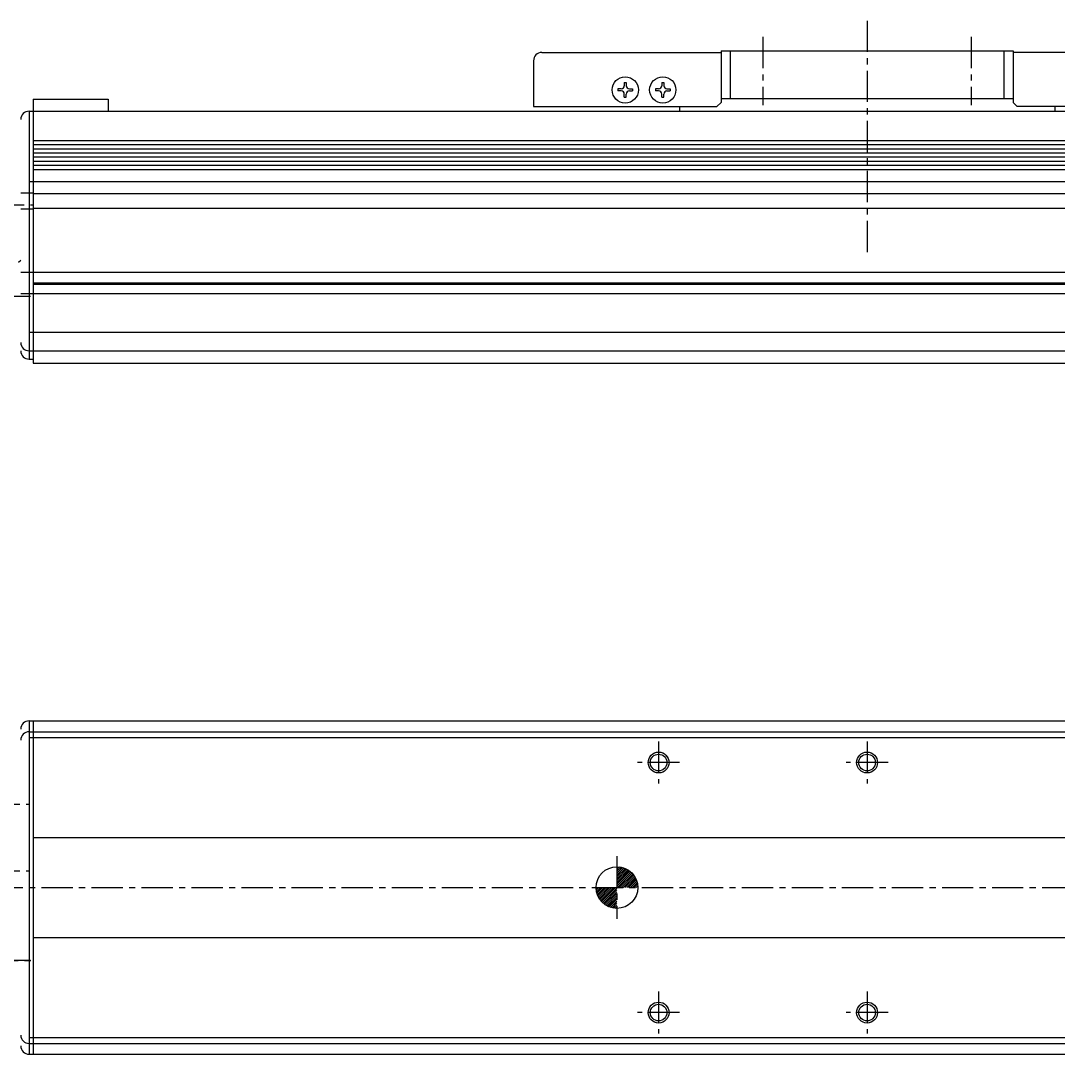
# Model space of a CAD drawing. Extents: x -649 to 108, y -48 to 438.
# Drawn here: x -474 to -225.1, y -9.9 to 238 of the extents above; entities that cross this region are included whole.
import ezdxf

# ---------------------------------------------------------------- set-up
doc = ezdxf.new("R2010")
doc.units = 0
doc.linetypes.add('CENTER', pattern=[12, 7.5, -1.5, 1.5, -1.5])
doc.linetypes.add('CONTINOUS', pattern=[0])
doc.layers.get('0').update_dxf_attribs({"linetype": 'CONTINUOUS'})
doc.layers.add('CENTER', color=1, linetype='CENTER')

# ---------------------------------------------------------------- blocks, each defined once
blk = doc.blocks.new('*X8')
at = {"color": 0}
for p, q in [((-330.96, 34.86), (-330.76, 35.06)), ((-330.96, 34.41), (-330.35, 35.02)), ((-330.96, 33.97), (-329.96, 34.96)), ((-330.96, 33.52), (-329.6, 34.87)), ((-330.96, 33.07), (-329.26, 34.77)), ((-330.96, 32.63), (-328.94, 34.64)), ((-330.96, 32.18), (-328.64, 34.49)), ((-330.96, 31.73), (-328.36, 34.33)), ((-330.96, 31.28), (-328.09, 34.15)), ((-330.96, 30.84), (-327.83, 33.96)), ((-330.96, 30.39), (-327.59, 33.76)), ((-330.84, 30.06), (-327.36, 33.54)), ((-330.39, 30.06), (-327.15, 33.3)), ((-329.94, 30.06), (-326.95, 33.05)), ((-329.5, 30.06), (-326.77, 32.79)), ((-329.05, 30.06), (-326.6, 32.51)), ((-335.95, 29.87), (-335.76, 30.06)), ((-335.92, 29.45), (-335.31, 30.06)), ((-335.86, 29.07), (-334.86, 30.06)), ((-335.77, 28.71), (-334.42, 30.06)), ((-335.66, 28.37), (-333.97, 30.06)), ((-335.53, 28.05), (-333.52, 30.06)), ((-335.39, 27.75), (-333.07, 30.06)), ((-335.23, 27.46), (-332.63, 30.06)), ((-335.05, 27.19), (-332.18, 30.06)), ((-334.86, 26.93), (-331.73, 30.06)), ((-334.65, 26.69), (-331.29, 30.06)), ((-334.43, 26.47), (-330.96, 29.94)), ((-328.6, 30.06), (-326.45, 32.22)), ((-328.16, 30.06), (-326.31, 31.91)), ((-327.71, 30.06), (-326.19, 31.58)), ((-327.26, 30.06), (-326.1, 31.23)), ((-326.81, 30.06), (-326.02, 30.85)), ((-326.37, 30.06), (-325.97, 30.45)), ((-334.2, 26.25), (-330.96, 29.5)), ((-333.95, 26.06), (-330.96, 29.05)), ((-333.69, 25.87), (-330.96, 28.6)), ((-333.41, 25.7), (-330.96, 28.15)), ((-333.11, 25.55), (-330.96, 27.71)), ((-332.8, 25.41), (-330.96, 27.26)), ((-332.47, 25.3), (-330.96, 26.81)), ((-332.12, 25.2), (-330.96, 26.36)), ((-331.75, 25.12), (-330.96, 25.92)), ((-331.35, 25.08), (-330.96, 25.47))]:
    blk.add_line(p, q, dxfattribs=at)

msp = doc.modelspace()

# ---------------------------------------------------------------- linework, layer by layer
at = {"color": 7, "linetype": 'CONTINOUS'}
for p, q in [((-348.96, 230.45), (-305.96, 230.45)), ((-305.96, 230.85), (-235.96, 230.85)), ((-305.96, 230.85), (-305.96, 218.45)), ((-303.78, 230.85), (-303.78, 219.38)), ((-238.14, 230.85), (-238.14, 219.38)), ((-235.96, 230.85), (-235.96, 218.45)), ((-192.96, 230.45), (-235.96, 230.45)), ((-350.96, 228.45), (-350.96, 217.45)), ((-329.95, 221.7), (-330.71, 221.7)), ((-330.71, 221.7), (-330.71, 221.2)), ((-329.21, 223.2), (-328.71, 223.2)), ((-329.21, 223.2), (-329.21, 222.44)), ((-328.71, 223.2), (-328.71, 222.44)), ((-327.96, 221.7), (-327.21, 221.7)), ((-327.21, 221.7), (-327.21, 221.2)), ((-320.95, 221.7), (-321.71, 221.7)), ((-321.71, 221.7), (-321.71, 221.2)), ((-320.21, 223.2), (-319.71, 223.2)), ((-320.21, 223.2), (-320.21, 222.44)), ((-319.71, 223.2), (-319.71, 222.44)), ((-318.96, 221.7), (-318.21, 221.7)), ((-318.21, 221.7), (-318.21, 221.2)), ((-470.96, 219.25), (-470.96, 216.35)), ((-470.96, 219.25), (-452.96, 219.25)), ((-452.96, 219.25), (-452.96, 216.35)), ((-329.95, 221.2), (-330.71, 221.2)), ((-329.21, 219.7), (-329.21, 220.45)), ((-329.21, 219.7), (-328.71, 219.7)), ((-328.71, 219.7), (-328.71, 220.45)), ((-327.96, 221.2), (-327.21, 221.2)), ((-320.95, 221.2), (-321.71, 221.2)), ((-320.21, 219.7), (-320.21, 220.45)), ((-320.21, 219.7), (-319.71, 219.7)), ((-319.71, 219.7), (-319.71, 220.45)), ((-318.96, 221.2), (-318.21, 221.2)), ((-305.96, 219.38), (-235.96, 219.38)), ((-303.78, 219.4), (-238.14, 219.4)), ((-350.96, 217.45), (-306.96, 217.45)), ((-315.96, 217.45), (-315.96, 216.35)), ((-306.96, 217.45), (-305.96, 218.45)), ((-234.96, 217.45), (-235.96, 218.45)), ((-190.96, 217.45), (-234.96, 217.45)), ((-225.96, 217.45), (-225.96, 216.35)), ((-471.96, 216.35), (94.04, 216.35)), ((-471.96, 216.35), (-471.96, 156.85)), ((-470.96, 216.35), (-470.96, 155.85)), ((-470.96, 209.33), (93.04, 209.33)), ((-470.96, 208.33), (93.04, 208.33)), ((-470.96, 207.34), (93.04, 207.34)), ((-470.96, 206.35), (93.04, 206.35)), ((-470.96, 205.36), (93.04, 205.36)), ((-470.96, 204.36), (93.04, 204.36)), ((-470.96, 203.37), (93.04, 203.37)), ((-470.96, 202.38), (93.04, 202.38)), ((-471.96, 199.46), (94.04, 199.46)), ((-473.96, 196.75), (-470.96, 196.75)), ((-470.96, 196.6), (93.04, 196.6)), ((-473.96, 192.95), (-470.96, 192.95)), ((-470.96, 193.1), (93.04, 193.1)), ((-474.46, 180.1), (-473.96, 180.6)), ((-473.96, 177.68), (93.04, 177.68)), ((-470.96, 175.15), (93.04, 175.15)), ((-470.96, 174.85), (93.04, 174.85)), ((-473.96, 172.61), (93.04, 172.61)), ((-471.96, 163.35), (94.04, 163.35)), ((-471.96, 158.85), (94.04, 158.85)), ((-471.96, 156.85), (-470.96, 156.85)), ((-470.96, 155.85), (93.04, 155.85)), ((-471.96, 70.06), (94.04, 70.06)), ((-471.96, 70.06), (-471.96, -9.94)), ((-470.96, 70.06), (-470.96, -9.94)), ((-471.96, 67.46), (94.04, 67.46)), ((-471.96, 66.06), (94.04, 66.06)), ((-470.96, 42.06), (93.04, 42.06)), ((-470.96, 18.06), (93.04, 18.06)), ((-471.96, -5.94), (94.04, -5.94)), ((-471.96, -7.34), (94.04, -7.34)), ((-471.96, -9.94), (94.04, -9.94))]:
    msp.add_line(p, q, dxfattribs=at)
for centre, radius in [((-328.96, 221.45), 3.15), ((-319.96, 221.45), 3.15), ((-320.96, 60.06), 2.5), ((-270.96, 60.06), 2.5), ((-320.96, 60.06), 2), ((-270.96, 60.06), 2), ((-330.96, 30.06), 5), ((-320.96, 0.06), 2.5), ((-270.96, 0.06), 2.5), ((-320.96, 0.06), 2), ((-270.96, 0.06), 2)]:
    msp.add_circle(centre, radius, dxfattribs=at)
for centre, radius, start, end in [((-348.96, 228.45), 2, 90, 180), ((-329.95, 222.44), 0.748, 270, 0), ((-327.96, 222.44), 0.748, 180, 270), ((-320.95, 222.44), 0.748, 270, 0), ((-318.96, 222.44), 0.748, 180, 270), ((-329.95, 220.45), 0.748, 0, 90.0001), ((-327.96, 220.45), 0.748, 90, 180), ((-320.95, 220.45), 0.748, 0, 90.0001), ((-318.96, 220.45), 0.748, 90, 180), ((-471.96, 214.35), 2, 90, 180), ((-471.96, 160.85), 2, 180, 270), ((-471.96, 158.85), 2, 180, 270), ((-471.96, 68.06), 2, 90, 180), ((-471.96, 65.46), 2, 90, 180), ((-471.96, -5.34), 2, 180, 270), ((-471.96, -7.94), 2, 180, 270)]:
    msp.add_arc(centre, radius, start, end, dxfattribs=at)
at = {"layer": 'CENTER', "color": 1, "linetype": 'CENTER'}
for p, q in [((-270.96, 238.05), (-270.96, 181.47)), ((-295.96, 234.17), (-295.96, 217.82)), ((-245.96, 234.17), (-245.96, 217.82)), ((-504.64, 193.85), (-470.96, 193.85)), ((-471.62, 171.85), (-479.73, 171.85)), ((-320.96, 65.1), (-320.96, 55.02)), ((-270.96, 65.1), (-270.96, 55.02)), ((-315.92, 60.06), (-326, 60.06)), ((-265.92, 60.06), (-276, 60.06)), ((-496.65, 50.06), (-472.01, 50.06)), ((-330.96, 37.6), (-330.96, 22.52)), ((-496.65, 34.06), (-472.01, 34.06)), ((-516.99, 30.06), (103.97, 30.06)), ((-506.07, 12.56), (-470.96, 12.56)), ((-471.62, 12.56), (-479.73, 12.56)), ((-320.96, 5.1), (-320.96, -4.98)), ((-270.96, 5.1), (-270.96, -4.98)), ((-315.92, 0.06), (-326, 0.06)), ((-265.92, 0.06), (-276, 0.06))]:
    msp.add_line(p, q, dxfattribs=at)

# ---------------------------------------------------------------- block references
at = {"color": 7, "linetype": 'CONTINOUS'}
msp.add_blockref('*X8', (0, 0), dxfattribs=at)

doc.saveas('drawing.dxf')
